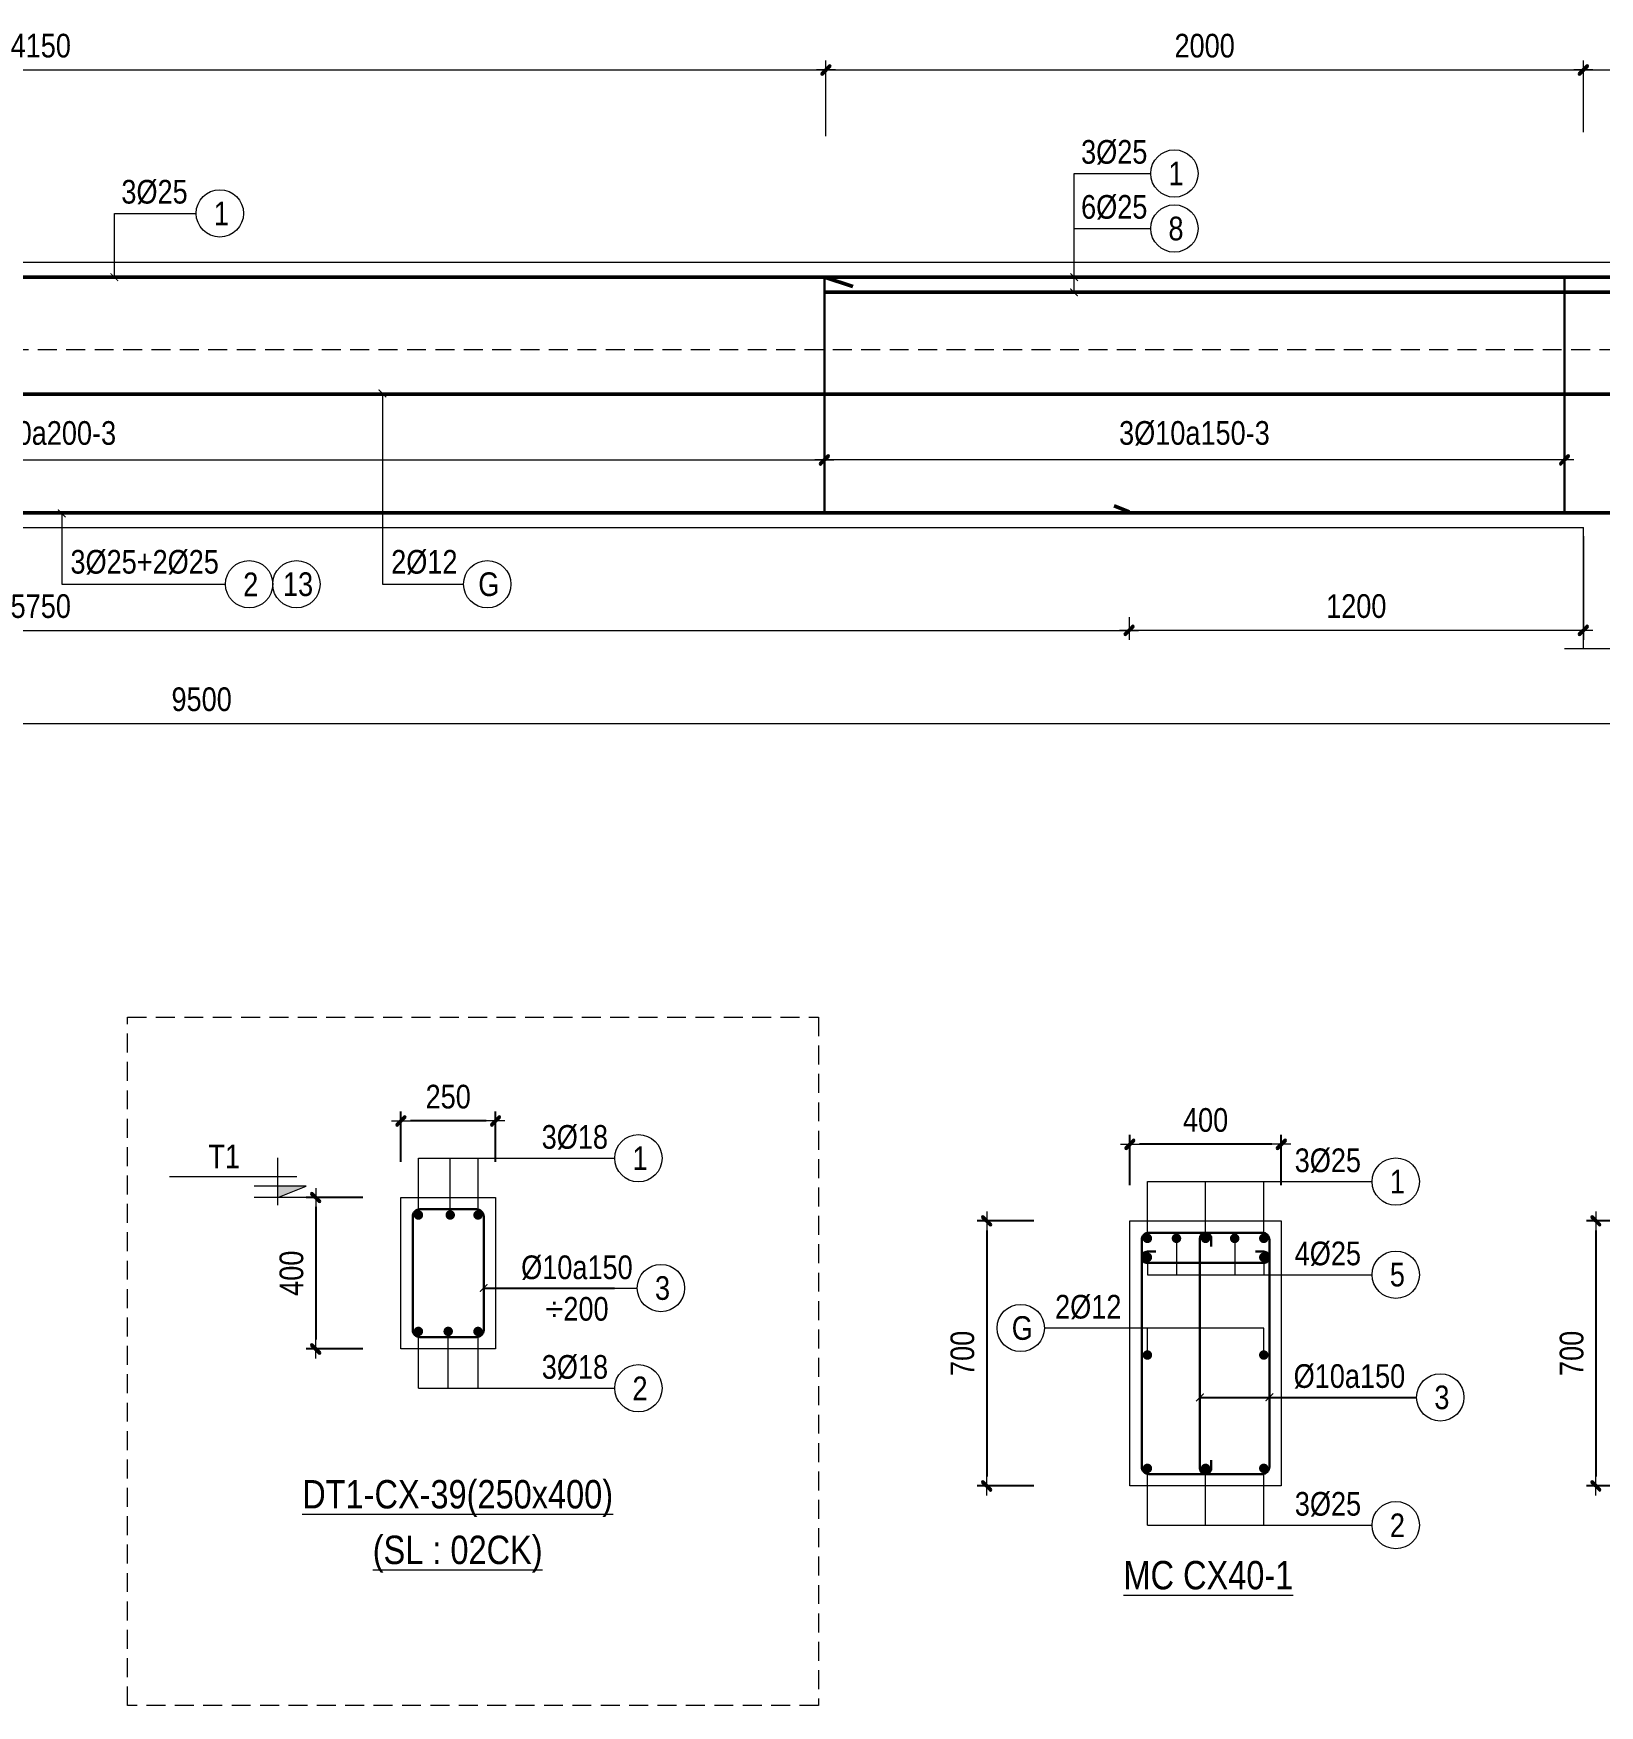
# Model space of a CAD drawing. Header units: millimetres. Extents: x 397144 to 8960116, y 345581 to 674207.
# Drawn here: x 5031249 to 5035387, y 607279 to 611696 of the extents above; entities that cross this region are included whole.
import ezdxf
from ezdxf.enums import TextEntityAlignment as Align
from ezdxf.xclip import XClip

# ---------------------------------------------------------------- set-up
doc = ezdxf.new("R2010")
doc.units = ezdxf.units.MM
doc.header["$XCLIPFRAME"] = 0
doc.header["$PDSIZE"] = -10
doc.linetypes.add('HIDDEN', pattern=[0.375, 0.25, -0.125])
doc.layers.get('0').update_dxf_attribs({"linetype": 'CONTINUOUS'})
doc.layers.get('Defpoints').update_dxf_attribs({"color": 12, "linetype": 'CONTINUOUS'})
for name, color, linetype, lineweight in [('CDAI', 8, 'CONTINUOUS', 30), ('CTHEP', 2, 'CONTINUOUS', 50), ('DBAO', 3, 'CONTINUOUS', 20), ('DGIONG', 4, 'CONTINUOUS', 13), ('KTH', 150, 'CONTINUOUS', 5), ('Net khuat', 8, 'HIDDEN', 13), ('STICK', 1, 'CONTINUOUS', 9), ('TEXT', 7, 'CONTINUOUS', 15)]:
    doc.layers.add(name, color=color, linetype=linetype, lineweight=lineweight)
doc.layers.add('HATCH', color=7, linetype='CONTINUOUS', lineweight=5, true_color=0x2491ff)
doc.styles.add('Star-HelCon', font='VHELVCN_0.TTF')
doc.styles.add('TTP-HelCon', font='VHELVCN_0.TTF')
doc.styles.add('VNI-HELVE-CONDENSE', font='VHELVCN_0.TTF')
doc.dimstyles.new('kc-25', dxfattribs={"dimtxt": 62.5, "dimasz": 20, "dimexe": 20, "dimexo": 50, "dimgap": 25, "dimtad": 3, "dimdec": 0, "dimzin": 0, "dimdsep": 46, "dimtxsty": 'VNI-HELVE-CONDENSE', "dimblk": 'DIM', "dimcen": 2.5, "dimclrd": 256, "dimclre": 154, "dimclrt": 7, "dimaunit": 1, "dimadec": 0, "dimazin": 0, "dimtfac": 1, "dimtdec": 0, "dimtix": 1, "dimtmove": 0, "dimatfit": 3, "dimldrblk": 'DOT', "dimfxl": 1, "dimtolj": 1, "dimtzin": 0, "dimarcsym": 0})
doc.dimstyles.new('TTP-25', dxfattribs={"dimscale": 25, "dimtxt": 2.5, "dimasz": 1, "dimexe": 1, "dimexo": 1, "dimgap": 0.09, "dimtad": 0, "dimdec": 4, "dimrnd": 5, "dimzin": 9, "dimdsep": 46, "dimtxsty": 'TTP-HelCon', "dimblk": 'Stick1', "dimcen": 0.09, "dimdle": 1.5, "dimclrd": 256, "dimclre": 256, "dimclrt": 7, "dimadec": 0, "dimazin": 0, "dimtfac": 1, "dimtdec": 4, "dimtmove": 0, "dimatfit": 3, "dimldrblk": '_ArchTick1', "dimfxl": 1, "dimtvp": 1, "dimtolj": 1, "dimtzin": 0, "dimarcsym": 0})

# ---------------------------------------------------------------- blocks, each defined once
blk = doc.blocks.new('CX29')
at = {"layer": 'CTHEP'}
blk.add_line((5040791.73058, 522625.55855), (5088196.68235, 522625.51042), dxfattribs=at)
for points in [[(5088380.04714, 522306.31091), (5088380.04714, 522934.49812), (5040638.00552, 522934.56286), (5040638.00552, 522308.30037)], [(5040673.22228, 522688.96378), (5040673.22228, 522312.57371), (5040673.22228, 522312.57371), (5040906.87594, 522312.55065), (5053058.00553, 522312.52236), (5053632.05103, 522312.52048), (5088308.99188, 522312.49833), (5088308.99188, 522835.37385)]]:
    blk.add_lwpolyline(points, dxfattribs=at)
at = {"layer": 'DBAO'}
blk.add_lwpolyline([(5088418.00552, 521953.49448), (5088418.00552, 522973.44839), (5053205.91177, 522973.49728)], dxfattribs=at)
at = {"layer": 'Net khuat', "ltscale": 200}
blk.add_lwpolyline([(5040608.00552, 522743.57367), (5088410.04714, 522743.57367)], dxfattribs=at)
blk = doc.blocks.new('Stick1')
at = {"layer": 'STICK'}
h = blk.add_hatch(color=256, dxfattribs=at)
edge = h.paths.add_edge_path()
edge.add_line((0.3, 0.5), (-0.5, -0.3))
edge.add_arc((-0.4, -0.4), 0.141, 135, 315)
edge.add_line((-0.3, -0.5), (0.5, 0.3))
edge.add_arc((0.4, 0.4), 0.141, 315, 495)
blk.add_line((1, 0), (-1, 0), dxfattribs=at)
blk.add_lwpolyline([(0.3, 0.5), (-0.5, -0.3, 1), (-0.3, -0.5), (0.5, 0.3, 1), (0.3, 0.5, 1)], format="xyb", dxfattribs=at)
blk = doc.blocks.new('*D8742')
at = {"layer": 'Defpoints', "color": 0, "transparency": 16777216}
for p in [(5126166.8, 563881.9), (5128121.8, 563799.4), (5126166.8, 563741.9)]:
    blk.add_point(p, dxfattribs=at)
at = {"layer": 'KTH', "lineweight": -2, "transparency": 16777216}
for p, q in [((5126166.8, 563856.9), (5126166.8, 563716.9)), ((5128121.8, 563774.4), (5128121.8, 563716.9)), ((5128096.8, 563741.9), (5126191.8, 563741.9))]:
    blk.add_line(p, q, dxfattribs=at)
at = {"layer": 'KTH', "lineweight": -2, "transparency": 16777216, "xscale": 25, "yscale": 25, "zscale": 25, "rotation": 180}
blk.add_blockref('Stick1', (5126166.8, 563741.9), dxfattribs=at)
at = {"layer": 'KTH', "lineweight": -2, "transparency": 16777216, "xscale": 25, "yscale": 25, "zscale": 25}
blk.add_blockref('Stick1', (5128121.8, 563741.9), dxfattribs=at)
at = {"layer": 'KTH', "color": 7, "transparency": 16777216, "insert": (5127144.3, 563811.9), "char_height": 62.5, "attachment_point": 5, "style": 'TTP-HelCon'}
blk.add_mtext('\\A1;3Þ10a150-3', dxfattribs=at)
blk = doc.blocks.new('_ArchTick1')
at = {"color": 0, "const_width": 3.81}
blk.add_lwpolyline([(-12.7, -12.7), (12.7, 12.7)], dxfattribs=at)
blk = doc.blocks.new('*D8743')
at = {"layer": 'Defpoints', "color": 0, "transparency": 16777216}
for p in [(5128771.8, 564771.8), (5128171.8, 564618.7), (5128771.8, 564618.7)]:
    blk.add_point(p, dxfattribs=at)
at = {"layer": 'KTH', "lineweight": -2, "transparency": 16777216}
for p, q in [((5128171.8, 564643.7), (5128171.8, 564796.8)), ((5128196.8, 564771.8), (5128746.8, 564771.8)), ((5128771.8, 564643.7), (5128771.8, 564796.8))]:
    blk.add_line(p, q, dxfattribs=at)
at = {"layer": 'KTH', "lineweight": -2, "transparency": 16777216, "xscale": 25, "yscale": 25, "zscale": 25, "rotation": 180}
blk.add_blockref('Stick1', (5128171.8, 564771.8), dxfattribs=at)
at = {"layer": 'KTH', "lineweight": -2, "transparency": 16777216, "xscale": 25, "yscale": 25, "zscale": 25}
blk.add_blockref('Stick1', (5128771.8, 564771.8), dxfattribs=at)
at = {"layer": 'KTH', "color": 7, "transparency": 16777216, "insert": (5128471.8, 564835.7), "char_height": 62.5, "attachment_point": 5, "style": 'TTP-HelCon'}
blk.add_mtext('\\A1;600', dxfattribs=at)
blk = doc.blocks.new('*D8749')
at = {"layer": 'Defpoints', "color": 0, "transparency": 16777216}
for p in [(5128171.8, 564771.8), (5126170.8, 564582.7), (5128171.8, 564582.7)]:
    blk.add_point(p, dxfattribs=at)
at = {"layer": 'KTH', "lineweight": -2, "transparency": 16777216}
for p, q in [((5126170.8, 564607.7), (5126170.8, 564796.8)), ((5126195.8, 564771.8), (5128146.8, 564771.8)), ((5128171.8, 564607.7), (5128171.8, 564796.8))]:
    blk.add_line(p, q, dxfattribs=at)
at = {"layer": 'KTH', "lineweight": -2, "transparency": 16777216, "xscale": 25, "yscale": 25, "zscale": 25, "rotation": 180}
blk.add_blockref('Stick1', (5126170.8, 564771.8), dxfattribs=at)
at = {"layer": 'KTH', "lineweight": -2, "transparency": 16777216, "xscale": 25, "yscale": 25, "zscale": 25}
blk.add_blockref('Stick1', (5128171.8, 564771.8), dxfattribs=at)
at = {"layer": 'KTH', "color": 7, "transparency": 16777216, "insert": (5127171.3, 564835.6), "char_height": 62.5, "attachment_point": 5, "style": 'TTP-HelCon'}
blk.add_mtext('\\A1;2000', dxfattribs=at)
blk = doc.blocks.new('*D8752')
at = {"layer": 'Defpoints', "color": 0, "transparency": 16777216}
for p in [(5122026.8, 563882), (5126166.8, 563881.9), (5126166.8, 563741.9)]:
    blk.add_point(p, dxfattribs=at)
at = {"layer": 'KTH', "lineweight": -2, "transparency": 16777216}
for p, q in [((5122026.8, 563857), (5122026.8, 563716.9)), ((5126166.8, 563856.9), (5126166.8, 563716.9)), ((5122051.8, 563741.9), (5126141.8, 563741.9))]:
    blk.add_line(p, q, dxfattribs=at)
at = {"layer": 'KTH', "lineweight": -2, "transparency": 16777216, "xscale": 25, "yscale": 25, "zscale": 25, "rotation": 180}
blk.add_blockref('Stick1', (5122026.8, 563741.9), dxfattribs=at)
at = {"layer": 'KTH', "lineweight": -2, "transparency": 16777216, "xscale": 25, "yscale": 25, "zscale": 25}
blk.add_blockref('Stick1', (5126166.8, 563741.9), dxfattribs=at)
at = {"layer": 'KTH', "color": 7, "transparency": 16777216, "insert": (5124096.8, 563811.8), "char_height": 62.5, "attachment_point": 5, "style": 'TTP-HelCon'}
blk.add_mtext('\\A1;3Þ10a200-3', dxfattribs=at)
blk = doc.blocks.new('*D8754')
at = {"layer": 'Defpoints', "color": 0, "transparency": 16777216}
for p in [(5126170.8, 564771.8), (5122022.8, 564582.8), (5126170.8, 564571.8)]:
    blk.add_point(p, dxfattribs=at)
at = {"layer": 'KTH', "lineweight": -2, "transparency": 16777216}
for p, q in [((5122022.8, 564607.8), (5122022.8, 564796.8)), ((5122047.8, 564771.8), (5126145.8, 564771.8)), ((5126170.8, 564596.8), (5126170.8, 564796.8))]:
    blk.add_line(p, q, dxfattribs=at)
at = {"layer": 'KTH', "lineweight": -2, "transparency": 16777216, "xscale": 25, "yscale": 25, "zscale": 25, "rotation": 180}
blk.add_blockref('Stick1', (5122022.8, 564771.8), dxfattribs=at)
at = {"layer": 'KTH', "lineweight": -2, "transparency": 16777216, "xscale": 25, "yscale": 25, "zscale": 25}
blk.add_blockref('Stick1', (5126170.8, 564771.8), dxfattribs=at)
at = {"layer": 'KTH', "color": 7, "transparency": 16777216, "insert": (5124096.8, 564835.7), "char_height": 62.5, "attachment_point": 5, "style": 'TTP-HelCon'}
blk.add_mtext('\\A1;4150', dxfattribs=at)
blk = doc.blocks.new('DIM')
h = blk.add_hatch(color=1)
h.paths.add_polyline_path([(0.49, 0.29, 1), (0.29, 0.49), (-0.19, 0), (0.19, 0)])
h.paths.add_polyline_path([(0.19, 0), (-0.19, 0), (-0.49, -0.29, 1), (-0.29, -0.49)])
at = {"color": 9}
for p, q in [((-0.19, 0), (-1.5, 0)), ((0.19, 0), (1.5, 0))]:
    blk.add_line(p, q, dxfattribs=at)
at = {"color": 1}
for p, q in [((-0.49, -0.29), (0.29, 0.49)), ((-0.29, -0.49), (0.49, 0.29)), ((-0.19, 0), (0.19, 0))]:
    blk.add_line(p, q, dxfattribs=at)
blk.add_arc((-0.39, -0.39), 0.138, 135, 315, dxfattribs=at)
blk = doc.blocks.new('*D1861')
at = {"layer": 'Defpoints', "color": 0, "transparency": 16777216}
for p in [(5129271.8, 563243.4), (5119771.8, 563142.3), (5129271.8, 563045.5)]:
    blk.add_point(p, dxfattribs=at)
at = {"layer": 'KTH', "lineweight": -2, "transparency": 16777216}
for p, q in [((5129271.8, 563218.4), (5129271.8, 563020.5)), ((5119771.8, 563117.3), (5119771.8, 563020.5)), ((5119796.8, 563045.5), (5129246.8, 563045.5))]:
    blk.add_line(p, q, dxfattribs=at)
at = {"layer": 'KTH', "lineweight": -2, "transparency": 16777216, "xscale": 25, "yscale": 25, "zscale": 25, "rotation": 180}
blk.add_blockref('Stick1', (5119771.8, 563045.5), dxfattribs=at)
at = {"layer": 'KTH', "lineweight": -2, "transparency": 16777216, "xscale": 25, "yscale": 25, "zscale": 25}
blk.add_blockref('Stick1', (5129271.8, 563045.5), dxfattribs=at)
at = {"layer": 'KTH', "color": 7, "transparency": 16777216, "insert": (5124521.8, 563109.3), "char_height": 62.5, "attachment_point": 5, "style": 'TTP-HelCon'}
blk.add_mtext('\\A1;9500', dxfattribs=at)
blk = doc.blocks.new('*D8759')
at = {"layer": 'Defpoints', "color": 0, "transparency": 16777216}
for p in [(5128171.8, 563565.6), (5126971.8, 563351.4), (5126971.8, 563291.4)]:
    blk.add_point(p, dxfattribs=at)
at = {"layer": 'KTH', "lineweight": -2, "transparency": 16777216}
for p, q in [((5128171.8, 563540.6), (5128171.8, 563266.4)), ((5126971.8, 563326.4), (5126971.8, 563266.4)), ((5128146.8, 563291.4), (5126996.8, 563291.4))]:
    blk.add_line(p, q, dxfattribs=at)
at = {"layer": 'KTH', "lineweight": -2, "transparency": 16777216, "xscale": 25, "yscale": 25, "zscale": 25, "rotation": 180}
blk.add_blockref('Stick1', (5126971.8, 563291.4), dxfattribs=at)
at = {"layer": 'KTH', "lineweight": -2, "transparency": 16777216, "xscale": 25, "yscale": 25, "zscale": 25}
blk.add_blockref('Stick1', (5128171.8, 563291.4), dxfattribs=at)
at = {"layer": 'KTH', "color": 7, "transparency": 16777216, "insert": (5127571.8, 563355.3), "char_height": 62.5, "attachment_point": 5, "style": 'TTP-HelCon'}
blk.add_mtext('\\A1;1200', dxfattribs=at)
blk = doc.blocks.new('*D8760')
at = {"layer": 'Defpoints', "color": 0, "transparency": 16777216}
for p in [(5121221.8, 563351.3), (5126971.8, 563326.3), (5126971.8, 563291.4)]:
    blk.add_point(p, dxfattribs=at)
at = {"layer": 'KTH', "lineweight": -2, "transparency": 16777216}
for p, q in [((5121221.8, 563326.3), (5121221.8, 563266.4)), ((5121246.8, 563291.4), (5126946.8, 563291.4)), ((5126971.8, 563301.3), (5126971.8, 563266.4))]:
    blk.add_line(p, q, dxfattribs=at)
at = {"layer": 'KTH', "lineweight": -2, "transparency": 16777216, "xscale": 25, "yscale": 25, "zscale": 25, "rotation": 180}
blk.add_blockref('Stick1', (5121221.8, 563291.4), dxfattribs=at)
at = {"layer": 'KTH', "lineweight": -2, "transparency": 16777216, "xscale": 25, "yscale": 25, "zscale": 25}
blk.add_blockref('Stick1', (5126971.8, 563291.4), dxfattribs=at)
at = {"layer": 'KTH', "color": 7, "transparency": 16777216, "insert": (5124096.8, 563355.2), "char_height": 62.5, "attachment_point": 5, "style": 'TTP-HelCon'}
blk.add_mtext('\\A1;5750', dxfattribs=at)
blk = doc.blocks.new('*D8785')
at = {"layer": 'Defpoints', "color": 0, "ltscale": 500, "transparency": 16777216}
for p in [(5034145.8, 608762), (5034145.8, 608628.8), (5034545.8, 608628.8)]:
    blk.add_point(p, dxfattribs=at)
at = {"layer": 'KTH', "lineweight": -2, "ltscale": 500, "transparency": 16777216}
for p, q in [((5034145.8, 608653.8), (5034145.8, 608787)), ((5034520.8, 608762), (5034170.8, 608762)), ((5034545.8, 608653.8), (5034545.8, 608787))]:
    blk.add_line(p, q, dxfattribs=at)
at = {"layer": 'KTH', "lineweight": -2, "ltscale": 500, "transparency": 16777216, "xscale": 25, "yscale": 25, "zscale": 25, "rotation": 180}
blk.add_blockref('Stick1', (5034145.8, 608762), dxfattribs=at)
at = {"layer": 'KTH', "lineweight": -2, "ltscale": 500, "transparency": 16777216, "xscale": 25, "yscale": 25, "zscale": 25}
blk.add_blockref('Stick1', (5034545.8, 608762), dxfattribs=at)
at = {"layer": 'KTH', "color": 7, "ltscale": 500, "transparency": 16777216, "insert": (5034345.8, 608825.8), "char_height": 62.5, "attachment_point": 5, "style": 'TTP-HelCon'}
blk.add_mtext('\\A1;400', dxfattribs=at)
blk = doc.blocks.new('*D8787')
at = {"layer": 'Defpoints', "color": 0, "ltscale": 500, "transparency": 16777216}
for p in [(5033917.4, 608559.7), (5033767.6, 607859.7), (5033917.4, 607859.7)]:
    blk.add_point(p, dxfattribs=at)
at = {"layer": 'KTH', "lineweight": -2, "ltscale": 500, "transparency": 16777216}
for p, q in [((5033892.4, 608559.7), (5033742.6, 608559.7)), ((5033767.6, 608534.7), (5033767.6, 607884.7)), ((5033892.4, 607859.7), (5033742.6, 607859.7))]:
    blk.add_line(p, q, dxfattribs=at)
at = {"layer": 'KTH', "lineweight": -2, "ltscale": 500, "transparency": 16777216, "xscale": 25, "yscale": 25, "zscale": 25}
for p, rotation in [((5033767.6, 608559.7), 90), ((5033767.6, 607859.7), 270)]:
    blk.add_blockref('Stick1', p, dxfattribs=dict(at, rotation=rotation))
at = {"layer": 'KTH', "color": 7, "ltscale": 500, "transparency": 16777216, "insert": (5033703.7, 608209.7), "char_height": 62.5, "attachment_point": 5, "rotation": 90, "style": 'TTP-HelCon'}
blk.add_mtext('\\A1;700', dxfattribs=at)
blk = doc.blocks.new('*D8786')
at = {"layer": 'Defpoints', "color": 0, "ltscale": 500, "transparency": 16777216}
for p in [(5035526.6, 608559.7), (5035376.8, 607859.7), (5035526.6, 607859.7)]:
    blk.add_point(p, dxfattribs=at)
at = {"layer": 'KTH', "lineweight": -2, "ltscale": 500, "transparency": 16777216}
for p, q in [((5035501.6, 608559.7), (5035351.8, 608559.7)), ((5035376.8, 608534.7), (5035376.8, 607884.7)), ((5035501.6, 607859.7), (5035351.8, 607859.7))]:
    blk.add_line(p, q, dxfattribs=at)
at = {"layer": 'KTH', "lineweight": -2, "ltscale": 500, "transparency": 16777216, "xscale": 25, "yscale": 25, "zscale": 25}
for p, rotation in [((5035376.8, 608559.7), 90), ((5035376.8, 607859.7), 270)]:
    blk.add_blockref('Stick1', p, dxfattribs=dict(at, rotation=rotation))
at = {"layer": 'KTH', "color": 7, "ltscale": 500, "transparency": 16777216, "insert": (5035313, 608209.7), "char_height": 62.5, "attachment_point": 5, "rotation": 90, "style": 'TTP-HelCon'}
blk.add_mtext('\\A1;700', dxfattribs=at)
blk = doc.blocks.new('*D8826')
at = {"layer": 'Defpoints', "color": 0, "ltscale": 500, "transparency": 16777216}
for p in [(5032220.1, 608823.7), (5032220.1, 608690.5), (5032470.1, 608690.5)]:
    blk.add_point(p, dxfattribs=at)
at = {"layer": 'KTH', "lineweight": -2, "ltscale": 500, "transparency": 16777216}
for p, q in [((5032220.1, 608715.5), (5032220.1, 608848.7)), ((5032470.1, 608715.5), (5032470.1, 608848.7)), ((5032445.1, 608823.7), (5032245.1, 608823.7))]:
    blk.add_line(p, q, dxfattribs=at)
at = {"layer": 'KTH', "lineweight": -2, "ltscale": 500, "transparency": 16777216, "xscale": 25, "yscale": 25, "zscale": 25, "rotation": 180}
blk.add_blockref('Stick1', (5032220.1, 608823.7), dxfattribs=at)
at = {"layer": 'KTH', "lineweight": -2, "ltscale": 500, "transparency": 16777216, "xscale": 25, "yscale": 25, "zscale": 25}
blk.add_blockref('Stick1', (5032470.1, 608823.7), dxfattribs=at)
at = {"layer": 'KTH', "color": 7, "ltscale": 500, "transparency": 16777216, "insert": (5032345.1, 608887.5), "char_height": 62.5, "attachment_point": 5, "style": 'TTP-HelCon'}
blk.add_mtext('\\A1;250', dxfattribs=at)
blk = doc.blocks.new('*D8827')
at = {"layer": 'Defpoints', "color": 0, "ltscale": 500, "transparency": 16777216}
for p in [(5032144.9, 608621.4), (5031995.1, 608221.4), (5032144.9, 608221.4)]:
    blk.add_point(p, dxfattribs=at)
at = {"layer": 'KTH', "lineweight": -2, "ltscale": 500, "transparency": 16777216}
for p, q in [((5032119.9, 608621.4), (5031970.1, 608621.4)), ((5031995.1, 608596.4), (5031995.1, 608246.4)), ((5032119.9, 608221.4), (5031970.1, 608221.4))]:
    blk.add_line(p, q, dxfattribs=at)
at = {"layer": 'KTH', "lineweight": -2, "ltscale": 500, "transparency": 16777216, "xscale": 25, "yscale": 25, "zscale": 25}
for p, rotation in [((5031995.1, 608621.4), 90), ((5031995.1, 608221.4), 270)]:
    blk.add_blockref('Stick1', p, dxfattribs=dict(at, rotation=rotation))
at = {"layer": 'KTH', "color": 7, "ltscale": 500, "transparency": 16777216, "insert": (5031931.3, 608421.4), "char_height": 62.5, "attachment_point": 5, "rotation": 90, "style": 'TTP-HelCon'}
blk.add_mtext('\\A1;400', dxfattribs=at)
blk = doc.blocks.new('CODE')
at = {"layer": 'DBAO'}
for p, q in [((-62.5, -20), (-62.5, 105)), ((-112.5, 55), (223.6, 55)), ((-62.5, 0), (-137.5, 30)), ((-137.5, 30), (0, 30)), ((-137.5, 0), (0, 0))]:
    blk.add_line(p, q, dxfattribs=at)
at = {"layer": 'HATCH', "color": 1}
blk.add_solid([(-62.5, 0), (-137.5, 30), (-62.5, 30)], dxfattribs=at)
blk = doc.blocks.new('CX-37')
at = {"layer": 'CDAI', "ltscale": 52.5}
for p, q in [((5126166.83395, 564228.45135), (5126166.83395, 563602.48035)), ((5128121.83395, 564228.52348), (5128121.83395, 563598.52348))]:
    blk.add_line(p, q, dxfattribs=at)
at = {"layer": 'CTHEP'}
for p, q in [((5128741.83394, 564224.46289), (5096651.83396, 564224.5159)), ((5126241.83395, 564199.45135), (5126166.83395, 564224.45135)), ((5126170.87343, 564184.51032), (5128712.12957, 564184.51032)), ((5096805.55901, 563915.51158), (5128583.48934, 563915.47222)), ((5126971.83395, 563604.63904), (5126932.33496, 563620.33091)), ((5103995.87946, 563602.47351), (5128672.60513, 563602.45631))]:
    blk.add_line(p, q, dxfattribs=at)
at = {"layer": 'DBAO'}
for points in [[(5128771.83395, 563243.52348), (5128771.83395, 564263.41532), (5103569.7402, 564263.45031)], [(5120021.83535, 563563.42648), (5128171.83395, 563563.41691)], [(5128171.83395, 563243.52348), (5128171.83395, 563563.52348)]]:
    blk.add_lwpolyline(points, dxfattribs=at)
at = {"layer": 'DGIONG'}
blk.add_lwpolyline([(5128121.83395, 563243.52348), (5128346.83395, 563243.52348), (5128346.83395, 563293.52348), (5128446.83395, 563193.52348), (5128446.83395, 563243.52348), (5128821.83135, 563243.51965)], dxfattribs=at)
for centre in [(5127091.42679, 564498.32787), (5124569.83518, 564393.03581), (5127091.42679, 564353.02887), (5124647.26178, 563413.57538), (5124772.26178, 563413.57538), (5125276.25761, 563413.53075)]:
    blk.add_circle(centre, 62.5, dxfattribs=at)
at = {"layer": 'Net khuat', "ltscale": 200}
blk.add_lwpolyline([(5096621.83396, 564033.5267), (5128771.83395, 564033.5267)], dxfattribs=at)
at = {"layer": 'TEXT', "style": 'TTP-HelCon'}
for s, p in [('3Þ25', (5126844.91674, 564524.18082)), ('3Þ25', (5124309.71129, 564418.88876, 0)), ('6Þ25', (5126844.91674, 564378.88182)), ('3Þ25+2Þ25', (5124175.18465, 563441.47244, 0)), ('2Þ12', (5125022.44975, 563441.4278, 0))]:
    blk.add_text(s, height=62.5, dxfattribs=at).set_placement(p)
at = {"layer": 'TEXT', "style": 'Star-HelCon'}
for s, p in [('1', (5127095.59346, 564498.32787)), ('1', (5124574.00184, 564393.03581)), ('8', (5127095.59346, 564353.02887)), ('2', (5124651.42845, 563413.57538)), ('13', (5124776.42845, 563413.57538)), ('G', (5125280.42428, 563413.53075))]:
    blk.add_text(s, height=62.5, dxfattribs=at).set_placement(p, align=Align.MIDDLE)
at = {"layer": 'KTH'}
for base, p1, p2, picture, middle in [((5126170.83395, 564771.82493), (5122022.83136, 564582.8211), (5126170.83395, 564571.84186), '*D8754', (5124096.83265, 564835.65826)), ((5128171.83395, 564771.7528), (5126170.83395, 564582.74896), (5128171.83395, 564582.74896), '*D8749', (5127171.33395, 564835.58613)), ((5128771.83135, 564771.82493), (5128171.83395, 564618.72821), (5128771.83135, 564618.72821), '*D8743', (5128471.83265, 564835.65826)), ((5126971.83395, 563291.43055), (5128171.83395, 563565.61642), (5126971.83395, 563351.38173), '*D8759', (5127571.83395, 563355.26388)), ((5129271.83395, 563045.46643), (5119771.83395, 563142.31761), (5129271.83395, 563243.44943), '*D1861', (5124521.83395, 563109.29976))]:
    dim = blk.add_linear_dim(base=base, p1=p1, p2=p2, angle=180, dimstyle='TTP-25', override={"dimtmove": 1}, dxfattribs=at)
    dim.commit()
    dim.dimension.update_dxf_attribs({"geometry": picture, "text_midpoint": middle})
dim = blk.add_linear_dim(base=(5126166.83395, 563741.87194), p1=(5122026.83136, 563881.96047), p2=(5126166.83395, 563881.89217), text='3Þ10a200-3', dimstyle='TTP-25', override={"dimtmove": 1}, dxfattribs=at)
dim.commit()
dim.dimension.update_dxf_attribs({"geometry": '*D8752', "text_midpoint": (5124096.83265, 563811.7886)})
dim = blk.add_linear_dim(base=(5126166.83395, 563741.94729), p1=(5128121.83395, 563799.42064), p2=(5126166.83395, 563881.89217), angle=180, text='3Þ10a150-3', dimstyle='TTP-25', override={"dimtmove": 1}, dxfattribs=at)
dim.commit()
dim.dimension.update_dxf_attribs({"geometry": '*D8742', "text_midpoint": (5127144.33395, 563811.86396)})
dim = blk.add_linear_dim(base=(5126971.83395, 563291.35458), p1=(5121221.83535, 563351.30576), p2=(5126971.83395, 563326.30576), dimstyle='TTP-25', override={"dimtmove": 1}, dxfattribs=at)
dim.commit()
dim.dimension.update_dxf_attribs({"geometry": '*D8760', "text_midpoint": (5124096.83465, 563355.18792)})
at = {"layer": 'DGIONG'}
for points in [[(5126826.40497, 564224.51976), (5126826.40471, 564498.32787), (5127028.92679, 564498.32787)], [(5124291.19952, 564224.5267), (5124291.19926, 564393.03581), (5124507.33518, 564393.03581)], [(5126826.40462, 564184.51976), (5126826.40435, 564353.02887), (5127028.92644, 564353.02887)], [(5124999.43957, 563917.57531), (5124999.43771, 563413.53075), (5125213.75761, 563413.53075)], [(5124152.17288, 563600.61964), (5124152.17262, 563413.57538), (5124584.76178, 563413.57538)]]:
    blk.add_leader(points, dimstyle='kc-25', override={"dimtad": 0, "dimldrblk": 'ArchTick', "dimfxl": 100, "dimarcsym": 1}, dxfattribs=at)

msp = doc.modelspace()

# ---------------------------------------------------------------- linework, layer by layer
at = {"layer": 'CDAI'}
for points in [[(5032270.10197, 608590.19672), (5032420.10197, 608590.19672, -0.4142135624), (5032438.85197, 608571.44672), (5032438.85197, 608271.44672, -0.4142135624), (5032420.10197, 608252.69672), (5032270.10197, 608252.69672, -0.4142135624), (5032251.35197, 608271.44672), (5032251.35197, 608571.44672, -0.4142135624)], [(5034195.77566, 608528.49433), (5034495.77566, 608528.49433, -0.4142135624), (5034514.52566, 608509.74433), (5034514.52566, 607909.74433, -0.4142135624), (5034495.77566, 607890.99433), (5034195.77566, 607890.99433, -0.4142135624), (5034177.02566, 607909.74433), (5034177.02566, 608509.74433, -0.4142135624)]]:
    msp.add_lwpolyline(points, format="xyb", close=True, dxfattribs=at)
for points in [[(5034360.77566, 608491.57434), (5034360.77566, 608513.49433, 0.4142135624), (5034345.77566, 608528.49433), (5034345.77566, 608528.49433, 0.4142135624), (5034330.77566, 608513.49433), (5034330.77566, 607905.99433, 0.4142135624), (5034345.77566, 607890.99433), (5034345.77566, 607890.99433, 0.4142135624), (5034360.77566, 607905.99433), (5034360.77566, 607927.91432)], [(5034213.94566, 608478.49433), (5034192.02566, 608478.49433, 0.4142135624), (5034177.02566, 608463.49433), (5034177.02566, 608463.49433, 0.4142135624), (5034192.02566, 608448.49433), (5034499.52566, 608448.49433, 0.4142135624), (5034514.52566, 608463.49433), (5034514.52566, 608463.49433, 0.4142135624), (5034499.52566, 608478.49433), (5034477.60567, 608478.49433)]]:
    msp.add_lwpolyline(points, format="xyb", dxfattribs=at)
at = {"layer": 'CTHEP', "const_width": 12.5}
for points in [[(5032260.10197, 608575.19672, 1), (5032272.60197, 608575.19672, 1)], [(5032344.21756, 608575.19672, 1), (5032356.71756, 608575.19672, 1)], [(5032417.60197, 608575.19672, 1), (5032430.10197, 608575.19672, 1)], [(5034185.77566, 608513.49433, 1), (5034198.27566, 608513.49433, 1)], [(5034262.65066, 608513.49433, 1), (5034275.15066, 608513.49433, 1)], [(5034339.52566, 608513.49433, 1), (5034352.02566, 608513.49433, 1)], [(5034428.90066, 608513.49433, -1), (5034416.40066, 608513.49433, -1)], [(5034493.27566, 608513.49433, 1), (5034505.77566, 608513.49433, 1)], [(5034185.77566, 608463.49433, 1), (5034198.27566, 608463.49433, 1)], [(5034493.27566, 608463.49433, 1), (5034505.77566, 608463.49433, 1)], [(5032260.10197, 608267.69672, 1), (5032272.60197, 608267.69672, 1)], [(5032338.85197, 608267.69672, 1), (5032351.35197, 608267.69672, 1)], [(5032417.60197, 608267.69672, 1), (5032430.10197, 608267.69672, 1)], [(5034198.27566, 608205.33739, -1), (5034185.77566, 608205.33739, -1)], [(5034505.77566, 608205.33739, -1), (5034493.27566, 608205.33739, -1)], [(5034185.77566, 607905.99433, 1), (5034198.27566, 607905.99433, 1)], [(5034339.52566, 607905.99433, 1), (5034352.02566, 607905.99433, 1)], [(5034493.27566, 607905.99433, 1), (5034505.77566, 607905.99433, 1)]]:
    msp.add_lwpolyline(points, format="xyb", close=True, dxfattribs=at)
at = {"layer": 'DBAO', "flags": 128}
for points in [[(5032470.10197, 608621.44672), (5032470.10197, 608221.44672), (5032220.10197, 608221.44672), (5032220.10197, 608621.44672)], [(5032220.10197, 608621.44672), (5032470.10197, 608621.44672)], [(5034145.77566, 608559.74433), (5034545.77566, 608559.74433)], [(5034545.77566, 608559.74433), (5034545.77566, 607859.74433), (5034145.77566, 607859.74433), (5034145.77566, 608559.74433)]]:
    msp.add_lwpolyline(points, dxfattribs=at)
at = {"layer": 'DGIONG'}
for p, q in [((5032266.35197, 608575.19672), (5032266.35197, 608725.19672)), ((5032266.35197, 608725.19672), (5032785.10197, 608725.19672)), ((5032350.46756, 608575.19672), (5032350.46756, 608725.19672)), ((5032423.85197, 608575.19672), (5032423.85197, 608725.19672)), ((5034192.02566, 608513.49433), (5034192.02566, 608663.49433)), ((5034192.02566, 608663.49433), (5034785.77566, 608663.49433)), ((5034345.77566, 608513.49433), (5034345.77566, 608663.49433)), ((5034499.52566, 608513.49433), (5034499.52566, 608663.49433)), ((5034268.90066, 608513.49433), (5034268.90066, 608417.44983)), ((5034422.65066, 608513.49433), (5034422.65066, 608417.44983)), ((5034192.02566, 608463.49433), (5034192.02566, 608417.44983)), ((5034499.52566, 608463.49433), (5034499.52566, 608417.44983)), ((5034192.02566, 608417.44983), (5034785.77566, 608417.44983)), ((5032438.85197, 608382.32642), (5032844.60197, 608382.32642)), ((5032266.35197, 608117.69672), (5032266.35197, 608267.69672)), ((5032345.10197, 608117.69672), (5032345.10197, 608267.69672)), ((5032423.85197, 608117.69672), (5032423.85197, 608267.69672)), ((5034499.52566, 608276.71917), (5033919.97815, 608276.71917)), ((5034192.02566, 608205.33739), (5034192.02566, 608276.71917)), ((5034499.52566, 608205.33739), (5034499.52566, 608276.71917)), ((5032266.35197, 608117.69672), (5032785.10197, 608117.69672)), ((5034192.02566, 607755.99433), (5034192.02566, 607905.99433)), ((5034345.77566, 607755.99433), (5034345.77566, 607905.99433)), ((5034499.52566, 607755.99433), (5034499.52566, 607905.99433)), ((5034192.02566, 607755.99433), (5034785.77566, 607755.99433))]:
    msp.add_line(p, q, dxfattribs=at)
for centre in [(5032847.60197, 608725.19672), (5034848.27566, 608663.49433), (5032907.10197, 608382.32642), (5034848.27566, 608417.44983), (5033857.47815, 608276.71917), (5032847.60197, 608117.69672), (5034965.86357, 608093.55867), (5034848.27566, 607755.99433)]:
    msp.add_circle(centre, 62.5, dxfattribs=at)
at = {"layer": 'Net khuat', "ltscale": 200}
msp.add_lwpolyline([(5031498.08273, 609097.74812), (5033323.17302, 609097.74812), (5033323.17302, 607279.45597), (5031498.08273, 607279.45597)], close=True, dxfattribs=at)

# ---------------------------------------------------------------- block references
at = {"layer": 'DBAO'}
ref = msp.add_blockref('CX29', (-54836.20607, 88430.13783), dxfattribs=at)
XClip(ref).set_block_clipping_path([(5052647.457110296, 521291.834425699), (5069814.4529135572, 523623.1797792785)])
ref = msp.add_blockref('CX-37', (-92827.98322, 46827.85485), dxfattribs=at)
XClip(ref).set_block_clipping_path([(5112464.3325821627, 562606.5794690154), (5129699.8837684123, 564913.1328144962)])
at = {"layer": 'KTH', "linetype": 'Continuous', "xscale": -1}
msp.add_blockref('CODE', (5031832.61542, 608621.44672), dxfattribs=at)

# ---------------------------------------------------------------- texts
at = {"layer": 'TEXT', "style": 'TTP-HelCon'}
for s, height, p in [('3Þ18', 62.5, (5032679.60197, 608750.19672)), ('Þ10a150', 62.5, (5032685.10197, 608405.82642)), ('÷200', 62.5, (5032685.10197, 608296.07642)), ('3Þ18', 62.5, (5032679.86731, 608142.69672)), ('%%UDT1-CX-39(250x400)', 75, (5032370.10197, 607800.11469)), ('%%U(SL : 02CK)', 75, (5032370.10197, 607653.22009)), ('%%UMC CX40-1', 75, (5034353.22369, 607586.45079))]:
    msp.add_text(s, height=height, dxfattribs=at).set_placement(p, align=Align.CENTER)
msp.add_text('T1    ', height=62.5, dxfattribs=at).set_placement((5031874.88208, 608698.44172), align=Align.RIGHT)
at = {"layer": 'TEXT', "style": 'Star-HelCon'}
for s, p in [('1', (5032851.76864, 608725.19672)), ('1', (5034852.44233, 608663.49433)), ('5', (5034852.44233, 608417.44983)), ('3', (5032911.26864, 608382.32642)), ('G', (5033861.64481, 608276.71917)), ('2', (5032851.76864, 608117.69672)), ('3', (5034970.03024, 608093.55867)), ('2', (5034852.44233, 607755.99433))]:
    msp.add_text(s, height=62.5, dxfattribs=at).set_placement(p, align=Align.MIDDLE)
at = {"layer": 'TEXT', "style": 'TTP-HelCon'}
for s, p in [('3Þ25', (5034581.234, 608688.49433)), ('4Þ25', (5034581.234, 608442.44983)), ('2Þ12', (5033948.26981, 608301.71917)), ('Þ10a150', (5034578.45988, 608118.55867)), ('3Þ25', (5034581.49934, 607780.99433))]:
    msp.add_text(s, height=62.5, dxfattribs=at).set_placement(p)

# ---------------------------------------------------------------- dimensions: what is measured, and where the dimension line sits
at = {"layer": 'KTH', "ltscale": 500}
for base, p1, p2, picture, middle in [((5032220.10197, 608823.69672), (5032470.10197, 608690.45867), (5032220.10197, 608690.45867), '*D8826', (5032345.10197, 608887.53006)), ((5034145.77566, 608761.99433), (5034545.77566, 608628.75628), (5034145.77566, 608628.75628), '*D8785', (5034345.77566, 608825.82766))]:
    dim = msp.add_linear_dim(base=base, p1=p1, p2=p2, dimstyle='TTP-25', override={"dimtxsty": 'TTP-HelCon'}, dxfattribs=at)
    dim.commit()
    dim.dimension.update_dxf_attribs({"geometry": picture, "text_midpoint": middle})
for base, p1, p2, picture, middle in [((5031995.11542, 608221.44672), (5032144.94823, 608621.44672), (5032144.94823, 608221.44672), '*D8827', (5031931.28208, 608421.44672)), ((5033767.56866, 607859.74433), (5033917.40147, 608559.74433), (5033917.40147, 607859.74433), '*D8787', (5033703.73532, 608209.74433)), ((5035376.80896, 607859.74433), (5035526.64177, 608559.74433), (5035526.64177, 607859.74433), '*D8786', (5035312.97563, 608209.74433))]:
    dim = msp.add_linear_dim(base=base, p1=p1, p2=p2, angle=90, dimstyle='TTP-25', override={"dimtxsty": 'TTP-HelCon'}, dxfattribs=at)
    dim.commit()
    dim.dimension.update_dxf_attribs({"geometry": picture, "text_midpoint": middle})

# ---------------------------------------------------------------- leaders
at = {"layer": 'DGIONG'}
for points in [[(5032438.85197, 608382.32642), (5032784.78242, 608382.32642)], [(5034330.77566, 608093.55867), (5034732.73768, 608093.55867)], [(5034514.52566, 608093.55867), (5034903.36357, 608093.55867)]]:
    msp.add_leader(points, dimstyle='kc-25', override={"dimtad": 0, "dimldrblk": 'ArchTick', "dimfxl": 100, "dimarcsym": 1}, dxfattribs=at)

doc.saveas('drawing.dxf')
